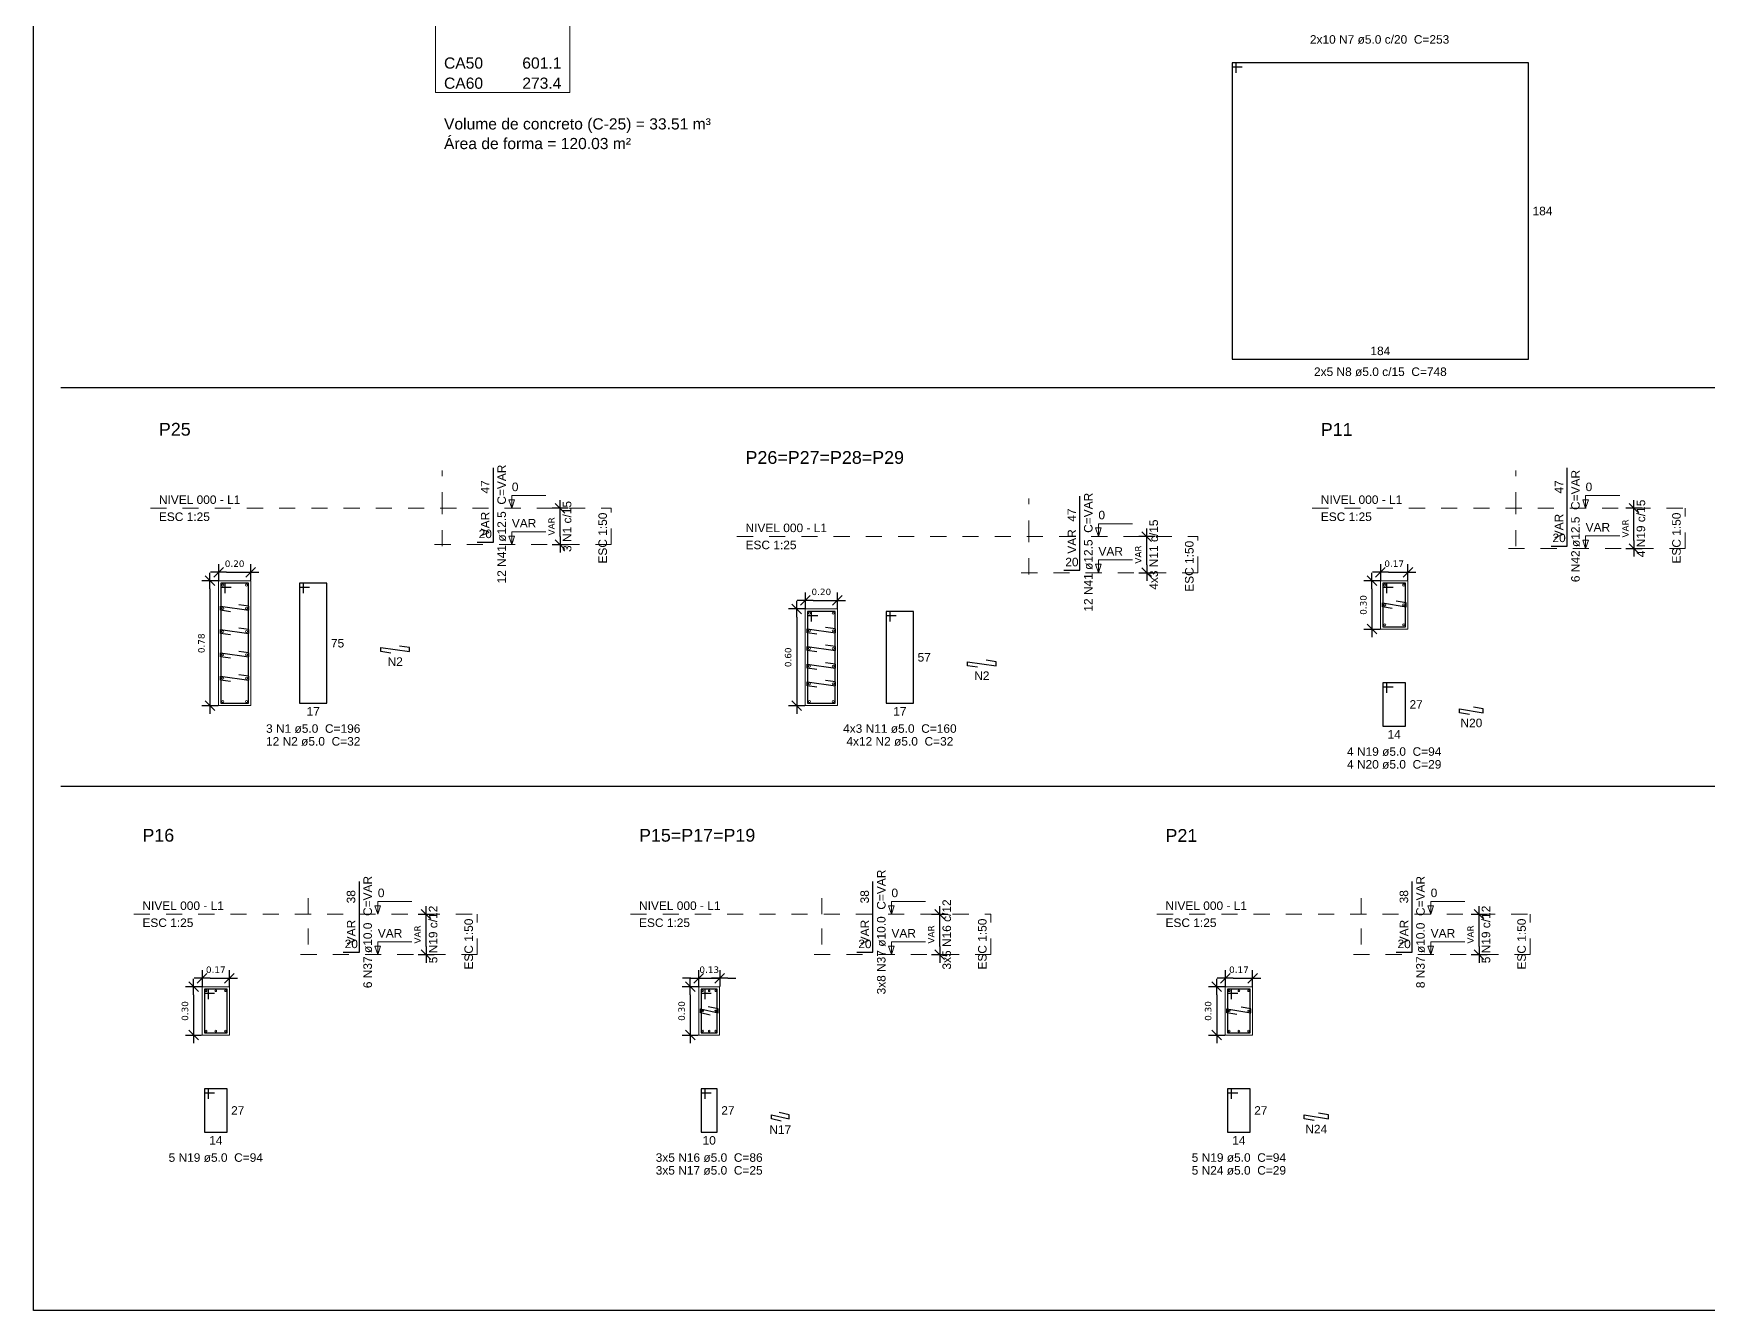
# Model space of a CAD drawing. Extents: x 25 to 1028, y -81 to 176.
# Drawn here: x 859.54 to 869.93, y -15.69 to -7.76 of the extents above; entities that cross this region are included whole.
import ezdxf

# ---------------------------------------------------------------- set-up
doc = ezdxf.new("R2010")
doc.units = 0
doc.header["$LTSCALE"] = 0.3
doc.header["$PDSIZE"] = 0.1
doc.linetypes.add('DOT2', pattern=[3.175, 0, -3.175])
doc.layers.get('0').update_dxf_attribs({"linetype": 'CONTINUOUS'})
doc.layers.get('Defpoints').update_dxf_attribs({"linetype": 'CONTINUOUS'})
doc.layers.add('ARQ-CTA-1_025', color=1, linetype='CONTINUOUS')
for name, color, linetype, lineweight in [('DT-Barras na forma', 2, 'CONTINUOUS', 30), ('DT-Barras no corte', 5, 'CONTINUOUS', 5), ('DT-Barras rebatidas', 2, 'CONTINUOUS', 30), ('DT-Forma', 5, 'CONTINUOUS', 5), ('DT-Pontilhado', 9, 'DOT2', 5), ('DT-Relação do aço', 9, 'CONTINUOUS', 5), ('DT-Textos', 7, 'CONTINUOUS', 5), ('DT-Título', 3, 'CONTINUOUS', 20)]:
    doc.layers.add(name, color=color, linetype=linetype, lineweight=lineweight)
doc.layers.add('VPort', color=45, linetype='CONTINUOUS', plot=False)
doc.styles.add('Arial', font='arial.ttf')
doc.styles.add('FNDE Texto Cota 0025', font='verdana.ttf', dxfattribs={"height": 0.04})
doc.dimstyles.new('FNDE 1-0025', dxfattribs={"dimscale": 5, "dimtxt": 0.04, "dimasz": 0.01, "dimexe": 0.15, "dimexo": 0.15, "dimgap": 0.005, "dimtad": 1, "dimzin": 1, "dimdsep": 46, "dimtxsty": 'FNDE Texto Cota 0025', "dimblk": 'tic', "dimcen": 0.015, "dimdle": 0.15, "dimse1": 1, "dimse2": 1, "dimclrd": 251, "dimclre": 251, "dimclrt": 256, "dimaunit": 1, "dimadec": 3, "dimazin": 0, "dimtfac": 1, "dimtix": 1, "dimtmove": 2, "dimatfit": 3, "dimfxl": 0.15, "dimtvp": 1, "dimtolj": 1, "dimtzin": 0, "dimarcsym": 0})

# ---------------------------------------------------------------- blocks, each defined once
blk = doc.blocks.new('tic')
at = {"color": 251}
for p, q in [((-1, 0), (1, 0)), ((0, -1), (0, 1))]:
    blk.add_line(p, q, dxfattribs=at)
blk.add_line((-0.6, -0.6), (0.6, 0.6))
blk = doc.blocks.new('*D675')
at = {"layer": 'ARQ-CTA-1_025', "color": 251, "lineweight": -2}
blk.add_line((860.631, -11.208), (860.631, -11.883), dxfattribs=at)
at = {"layer": 'Defpoints', "color": 0}
for p in [(860.684, -11.158), (860.631, -11.933), (860.684, -11.933)]:
    blk.add_point(p, dxfattribs=at)
at = {"layer": 'ARQ-CTA-1_025', "color": 251, "lineweight": -2, "xscale": 0.05, "yscale": 0.05, "zscale": 0.05}
for p, rotation in [((860.631, -11.158), 90), ((860.631, -11.933), 270)]:
    blk.add_blockref('tic', p, dxfattribs=dict(at, rotation=rotation))
at = {"layer": 'ARQ-CTA-1_025', "insert": (860.578, -11.546), "char_height": 0.04, "attachment_point": 5, "rotation": 90, "style": 'FNDE Texto Cota 0025'}
blk.add_mtext('\\A1;0.78', dxfattribs=at)
blk = doc.blocks.new('*D676')
at = {"layer": 'ARQ-CTA-1_025', "color": 251, "lineweight": -2}
blk.add_line((860.734, -11.105), (860.834, -11.105), dxfattribs=at)
at = {"layer": 'Defpoints', "color": 0}
for p in [(860.884, -11.105), (860.684, -11.158), (860.884, -11.158)]:
    blk.add_point(p, dxfattribs=at)
at = {"layer": 'ARQ-CTA-1_025', "color": 251, "lineweight": -2, "xscale": 0.05, "yscale": 0.05, "zscale": 0.05, "rotation": 180}
blk.add_blockref('tic', (860.684, -11.105), dxfattribs=at)
at = {"layer": 'ARQ-CTA-1_025', "color": 251, "lineweight": -2, "xscale": 0.05, "yscale": 0.05, "zscale": 0.05}
blk.add_blockref('tic', (860.884, -11.105), dxfattribs=at)
at = {"layer": 'ARQ-CTA-1_025', "insert": (860.784, -11.052), "char_height": 0.04, "attachment_point": 5, "style": 'FNDE Texto Cota 0025'}
blk.add_mtext('\\A1;0.20', dxfattribs=at)
blk = doc.blocks.new('*D677')
at = {"layer": 'ARQ-CTA-1_025', "color": 251, "lineweight": -2}
blk.add_line((862.805, -10.883), (862.805, -10.758), dxfattribs=at)
at = {"layer": 'Defpoints', "color": 0}
for p in [(862.805, -10.708), (862.858, -10.708), (862.858, -10.933)]:
    blk.add_point(p, dxfattribs=at)
at = {"layer": 'ARQ-CTA-1_025', "color": 251, "lineweight": -2, "xscale": 0.05, "yscale": 0.05, "zscale": 0.05}
for p, rotation in [((862.805, -10.708), 90), ((862.805, -10.933), 270)]:
    blk.add_blockref('tic', p, dxfattribs=dict(at, rotation=rotation))
at = {"layer": 'ARQ-CTA-1_025', "insert": (862.752, -10.82), "char_height": 0.04, "attachment_point": 5, "rotation": 90, "style": 'FNDE Texto Cota 0025'}
blk.add_mtext('\\A1;VAR', dxfattribs=at)
blk = doc.blocks.new('*D678')
at = {"layer": 'ARQ-CTA-1_025', "color": 251, "lineweight": -2}
blk.add_line((864.274, -11.383), (864.274, -11.883), dxfattribs=at)
at = {"layer": 'Defpoints', "color": 0}
for p in [(864.327, -11.333), (864.274, -11.933), (864.327, -11.933)]:
    blk.add_point(p, dxfattribs=at)
at = {"layer": 'ARQ-CTA-1_025', "color": 251, "lineweight": -2, "xscale": 0.05, "yscale": 0.05, "zscale": 0.05}
for p, rotation in [((864.274, -11.333), 90), ((864.274, -11.933), 270)]:
    blk.add_blockref('tic', p, dxfattribs=dict(at, rotation=rotation))
at = {"layer": 'ARQ-CTA-1_025', "insert": (864.221, -11.633), "char_height": 0.04, "attachment_point": 5, "rotation": 90, "style": 'FNDE Texto Cota 0025'}
blk.add_mtext('\\A1;0.60', dxfattribs=at)
blk = doc.blocks.new('*D679')
at = {"layer": 'ARQ-CTA-1_025', "color": 251, "lineweight": -2}
blk.add_line((864.377, -11.28), (864.477, -11.28), dxfattribs=at)
at = {"layer": 'Defpoints', "color": 0}
for p in [(864.527, -11.28), (864.327, -11.333), (864.527, -11.333)]:
    blk.add_point(p, dxfattribs=at)
at = {"layer": 'ARQ-CTA-1_025', "color": 251, "lineweight": -2, "xscale": 0.05, "yscale": 0.05, "zscale": 0.05, "rotation": 180}
blk.add_blockref('tic', (864.327, -11.28), dxfattribs=at)
at = {"layer": 'ARQ-CTA-1_025', "color": 251, "lineweight": -2, "xscale": 0.05, "yscale": 0.05, "zscale": 0.05}
blk.add_blockref('tic', (864.527, -11.28), dxfattribs=at)
at = {"layer": 'ARQ-CTA-1_025', "insert": (864.427, -11.227), "char_height": 0.04, "attachment_point": 5, "style": 'FNDE Texto Cota 0025'}
blk.add_mtext('\\A1;0.20', dxfattribs=at)
blk = doc.blocks.new('*D680')
at = {"layer": 'ARQ-CTA-1_025', "color": 251, "lineweight": -2}
blk.add_line((866.448, -11.058), (866.448, -10.933), dxfattribs=at)
at = {"layer": 'Defpoints', "color": 0}
for p in [(866.448, -10.883), (866.501, -10.883), (866.501, -11.108)]:
    blk.add_point(p, dxfattribs=at)
at = {"layer": 'ARQ-CTA-1_025', "color": 251, "lineweight": -2, "xscale": 0.05, "yscale": 0.05, "zscale": 0.05}
for p, rotation in [((866.448, -10.883), 90), ((866.448, -11.108), 270)]:
    blk.add_blockref('tic', p, dxfattribs=dict(at, rotation=rotation))
at = {"layer": 'ARQ-CTA-1_025', "insert": (866.395, -10.995), "char_height": 0.04, "attachment_point": 5, "rotation": 90, "style": 'FNDE Texto Cota 0025'}
blk.add_mtext('\\A1;VAR', dxfattribs=at)
blk = doc.blocks.new('*D697')
at = {"layer": 'ARQ-CTA-1_025', "color": 251, "lineweight": -2}
blk.add_line((867.846, -11.208), (867.846, -11.408), dxfattribs=at)
at = {"layer": 'Defpoints', "color": 0}
for p in [(867.899, -11.158), (867.846, -11.458), (867.899, -11.458)]:
    blk.add_point(p, dxfattribs=at)
at = {"layer": 'ARQ-CTA-1_025', "color": 251, "lineweight": -2, "xscale": 0.05, "yscale": 0.05, "zscale": 0.05}
for p, rotation in [((867.846, -11.158), 90), ((867.846, -11.458), 270)]:
    blk.add_blockref('tic', p, dxfattribs=dict(at, rotation=rotation))
at = {"layer": 'ARQ-CTA-1_025', "insert": (867.793, -11.308), "char_height": 0.04, "attachment_point": 5, "rotation": 90, "style": 'FNDE Texto Cota 0025'}
blk.add_mtext('\\A1;0.30', dxfattribs=at)
blk = doc.blocks.new('*D698')
at = {"layer": 'ARQ-CTA-1_025', "color": 251, "lineweight": -2}
blk.add_line((867.949, -11.105), (868.019, -11.105), dxfattribs=at)
at = {"layer": 'Defpoints', "color": 0}
for p in [(868.069, -11.105), (867.899, -11.158), (868.069, -11.158)]:
    blk.add_point(p, dxfattribs=at)
at = {"layer": 'ARQ-CTA-1_025', "color": 251, "lineweight": -2, "xscale": 0.05, "yscale": 0.05, "zscale": 0.05, "rotation": 180}
blk.add_blockref('tic', (867.899, -11.105), dxfattribs=at)
at = {"layer": 'ARQ-CTA-1_025', "color": 251, "lineweight": -2, "xscale": 0.05, "yscale": 0.05, "zscale": 0.05}
blk.add_blockref('tic', (868.069, -11.105), dxfattribs=at)
at = {"layer": 'ARQ-CTA-1_025', "insert": (867.984, -11.052), "char_height": 0.04, "attachment_point": 5, "style": 'FNDE Texto Cota 0025'}
blk.add_mtext('\\A1;0.17', dxfattribs=at)
blk = doc.blocks.new('*D699')
at = {"layer": 'ARQ-CTA-1_025', "color": 251, "lineweight": -2}
blk.add_line((869.473, -10.908), (869.473, -10.758), dxfattribs=at)
at = {"layer": 'Defpoints', "color": 0}
for p in [(869.473, -10.708), (869.526, -10.708), (869.526, -10.958)]:
    blk.add_point(p, dxfattribs=at)
at = {"layer": 'ARQ-CTA-1_025', "color": 251, "lineweight": -2, "xscale": 0.05, "yscale": 0.05, "zscale": 0.05}
for p, rotation in [((869.473, -10.708), 90), ((869.473, -10.958), 270)]:
    blk.add_blockref('tic', p, dxfattribs=dict(at, rotation=rotation))
at = {"layer": 'ARQ-CTA-1_025', "insert": (869.42, -10.833), "char_height": 0.04, "attachment_point": 5, "rotation": 90, "style": 'FNDE Texto Cota 0025'}
blk.add_mtext('\\A1;VAR', dxfattribs=at)
blk = doc.blocks.new('*D700')
at = {"layer": 'ARQ-CTA-1_025', "color": 251, "lineweight": -2}
blk.add_line((860.529, -13.729), (860.529, -13.929), dxfattribs=at)
at = {"layer": 'Defpoints', "color": 0}
for p in [(860.582, -13.679), (860.529, -13.979), (860.582, -13.979)]:
    blk.add_point(p, dxfattribs=at)
at = {"layer": 'ARQ-CTA-1_025', "color": 251, "lineweight": -2, "xscale": 0.05, "yscale": 0.05, "zscale": 0.05}
for p, rotation in [((860.529, -13.679), 90), ((860.529, -13.979), 270)]:
    blk.add_blockref('tic', p, dxfattribs=dict(at, rotation=rotation))
at = {"layer": 'ARQ-CTA-1_025', "insert": (860.476, -13.829), "char_height": 0.04, "attachment_point": 5, "rotation": 90, "style": 'FNDE Texto Cota 0025'}
blk.add_mtext('\\A1;0.30', dxfattribs=at)
blk = doc.blocks.new('*D701')
at = {"layer": 'ARQ-CTA-1_025', "color": 251, "lineweight": -2}
blk.add_line((860.632, -13.626), (860.702, -13.626), dxfattribs=at)
at = {"layer": 'Defpoints', "color": 0}
for p in [(860.582, -13.679), (860.752, -13.626), (860.752, -13.679)]:
    blk.add_point(p, dxfattribs=at)
at = {"layer": 'ARQ-CTA-1_025', "color": 251, "lineweight": -2, "xscale": 0.05, "yscale": 0.05, "zscale": 0.05, "rotation": 180}
blk.add_blockref('tic', (860.582, -13.626), dxfattribs=at)
at = {"layer": 'ARQ-CTA-1_025', "color": 251, "lineweight": -2, "xscale": 0.05, "yscale": 0.05, "zscale": 0.05}
blk.add_blockref('tic', (860.752, -13.626), dxfattribs=at)
at = {"layer": 'ARQ-CTA-1_025', "insert": (860.667, -13.573), "char_height": 0.04, "attachment_point": 5, "style": 'FNDE Texto Cota 0025'}
blk.add_mtext('\\A1;0.17', dxfattribs=at)
blk = doc.blocks.new('*D702')
at = {"layer": 'ARQ-CTA-1_025', "color": 251, "lineweight": -2}
blk.add_line((861.973, -13.429), (861.973, -13.279), dxfattribs=at)
at = {"layer": 'Defpoints', "color": 0}
for p in [(861.973, -13.229), (862.026, -13.229), (862.026, -13.479)]:
    blk.add_point(p, dxfattribs=at)
at = {"layer": 'ARQ-CTA-1_025', "color": 251, "lineweight": -2, "xscale": 0.05, "yscale": 0.05, "zscale": 0.05}
for p, rotation in [((861.973, -13.229), 90), ((861.973, -13.479), 270)]:
    blk.add_blockref('tic', p, dxfattribs=dict(at, rotation=rotation))
at = {"layer": 'ARQ-CTA-1_025', "insert": (861.92, -13.354), "char_height": 0.04, "attachment_point": 5, "rotation": 90, "style": 'FNDE Texto Cota 0025'}
blk.add_mtext('\\A1;VAR', dxfattribs=at)
blk = doc.blocks.new('*D703')
at = {"layer": 'ARQ-CTA-1_025', "color": 251, "lineweight": -2}
blk.add_line((863.613, -13.729), (863.613, -13.929), dxfattribs=at)
at = {"layer": 'Defpoints', "color": 0}
for p in [(863.666, -13.679), (863.613, -13.979), (863.666, -13.979)]:
    blk.add_point(p, dxfattribs=at)
at = {"layer": 'ARQ-CTA-1_025', "color": 251, "lineweight": -2, "xscale": 0.05, "yscale": 0.05, "zscale": 0.05}
for p, rotation in [((863.613, -13.679), 90), ((863.613, -13.979), 270)]:
    blk.add_blockref('tic', p, dxfattribs=dict(at, rotation=rotation))
at = {"layer": 'ARQ-CTA-1_025', "insert": (863.56, -13.829), "char_height": 0.04, "attachment_point": 5, "rotation": 90, "style": 'FNDE Texto Cota 0025'}
blk.add_mtext('\\A1;0.30', dxfattribs=at)
blk = doc.blocks.new('*D704')
at = {"layer": 'ARQ-CTA-1_025', "color": 251, "lineweight": -2}
for p, q in [((863.616, -13.626), (863.566, -13.626)), ((863.666, -13.626), (863.796, -13.626)), ((863.846, -13.626), (863.896, -13.626))]:
    blk.add_line(p, q, dxfattribs=at)
at = {"layer": 'Defpoints', "color": 0}
for p in [(863.666, -13.679), (863.796, -13.626), (863.796, -13.679)]:
    blk.add_point(p, dxfattribs=at)
at = {"layer": 'ARQ-CTA-1_025', "color": 251, "lineweight": -2, "xscale": 0.05, "yscale": 0.05, "zscale": 0.05}
blk.add_blockref('tic', (863.666, -13.626), dxfattribs=at)
at = {"layer": 'ARQ-CTA-1_025', "color": 251, "lineweight": -2, "xscale": 0.05, "yscale": 0.05, "zscale": 0.05, "rotation": 180}
blk.add_blockref('tic', (863.796, -13.626), dxfattribs=at)
at = {"layer": 'ARQ-CTA-1_025', "insert": (863.731, -13.573), "char_height": 0.04, "attachment_point": 5, "style": 'FNDE Texto Cota 0025'}
blk.add_mtext('\\A1;0.13', dxfattribs=at)
blk = doc.blocks.new('*D705')
at = {"layer": 'ARQ-CTA-1_025', "color": 251, "lineweight": -2}
blk.add_line((865.162, -13.429), (865.162, -13.279), dxfattribs=at)
at = {"layer": 'Defpoints', "color": 0}
for p in [(865.162, -13.229), (865.215, -13.229), (865.215, -13.479)]:
    blk.add_point(p, dxfattribs=at)
at = {"layer": 'ARQ-CTA-1_025', "color": 251, "lineweight": -2, "xscale": 0.05, "yscale": 0.05, "zscale": 0.05}
for p, rotation in [((865.162, -13.229), 90), ((865.162, -13.479), 270)]:
    blk.add_blockref('tic', p, dxfattribs=dict(at, rotation=rotation))
at = {"layer": 'ARQ-CTA-1_025', "insert": (865.109, -13.354), "char_height": 0.04, "attachment_point": 5, "rotation": 90, "style": 'FNDE Texto Cota 0025'}
blk.add_mtext('\\A1;VAR', dxfattribs=at)
blk = doc.blocks.new('*D706')
at = {"layer": 'ARQ-CTA-1_025', "color": 251, "lineweight": -2}
blk.add_line((866.882, -13.729), (866.882, -13.929), dxfattribs=at)
at = {"layer": 'Defpoints', "color": 0}
for p in [(866.935, -13.679), (866.882, -13.979), (866.935, -13.979)]:
    blk.add_point(p, dxfattribs=at)
at = {"layer": 'ARQ-CTA-1_025', "color": 251, "lineweight": -2, "xscale": 0.05, "yscale": 0.05, "zscale": 0.05}
for p, rotation in [((866.882, -13.679), 90), ((866.882, -13.979), 270)]:
    blk.add_blockref('tic', p, dxfattribs=dict(at, rotation=rotation))
at = {"layer": 'ARQ-CTA-1_025', "insert": (866.829, -13.829), "char_height": 0.04, "attachment_point": 5, "rotation": 90, "style": 'FNDE Texto Cota 0025'}
blk.add_mtext('\\A1;0.30', dxfattribs=at)
blk = doc.blocks.new('*D707')
at = {"layer": 'ARQ-CTA-1_025', "color": 251, "lineweight": -2}
blk.add_line((866.985, -13.626), (867.055, -13.626), dxfattribs=at)
at = {"layer": 'Defpoints', "color": 0}
for p in [(866.935, -13.679), (867.105, -13.626), (867.105, -13.679)]:
    blk.add_point(p, dxfattribs=at)
at = {"layer": 'ARQ-CTA-1_025', "color": 251, "lineweight": -2, "xscale": 0.05, "yscale": 0.05, "zscale": 0.05, "rotation": 180}
blk.add_blockref('tic', (866.935, -13.626), dxfattribs=at)
at = {"layer": 'ARQ-CTA-1_025', "color": 251, "lineweight": -2, "xscale": 0.05, "yscale": 0.05, "zscale": 0.05}
blk.add_blockref('tic', (867.105, -13.626), dxfattribs=at)
at = {"layer": 'ARQ-CTA-1_025', "insert": (867.02, -13.573), "char_height": 0.04, "attachment_point": 5, "style": 'FNDE Texto Cota 0025'}
blk.add_mtext('\\A1;0.17', dxfattribs=at)
blk = doc.blocks.new('*D708')
at = {"layer": 'ARQ-CTA-1_025', "color": 251, "lineweight": -2}
blk.add_line((868.511, -13.429), (868.511, -13.279), dxfattribs=at)
at = {"layer": 'Defpoints', "color": 0}
for p in [(868.511, -13.229), (868.564, -13.229), (868.564, -13.479)]:
    blk.add_point(p, dxfattribs=at)
at = {"layer": 'ARQ-CTA-1_025', "color": 251, "lineweight": -2, "xscale": 0.05, "yscale": 0.05, "zscale": 0.05}
for p, rotation in [((868.511, -13.229), 90), ((868.511, -13.479), 270)]:
    blk.add_blockref('tic', p, dxfattribs=dict(at, rotation=rotation))
at = {"layer": 'ARQ-CTA-1_025', "insert": (868.458, -13.354), "char_height": 0.04, "attachment_point": 5, "rotation": 90, "style": 'FNDE Texto Cota 0025'}
blk.add_mtext('\\A1;VAR', dxfattribs=at)

msp = doc.modelspace()

# ---------------------------------------------------------------- linework, layer by layer
at = {"layer": 'DT-Barras na forma'}
for p, q in [((860.72434419, -11.17302211), (860.69934419, -11.17302212)), ((860.69934419, -11.17302212), (860.6993442, -11.91802212)), ((860.86934445, -11.17302212), (860.69934445, -11.17302218)), ((860.69934445, -11.17302218), (860.69934445, -11.19802218)), ((860.69934445, -11.19802218), (860.76184445, -11.19802218)), ((860.72434417, -11.23552211), (860.72434419, -11.17302211)), ((860.8693442, -11.91802212), (860.86934445, -11.17302212)), ((867.93916973, -11.17302211), (867.91416973, -11.17302212)), ((867.91416973, -11.17302212), (867.91416973, -11.44302212)), ((868.05416982, -11.17302212), (867.91416982, -11.17302217)), ((867.91416982, -11.17302217), (867.91416982, -11.19802217)), ((867.91416982, -11.19802217), (867.97666982, -11.19802217)), ((867.93916971, -11.23552211), (867.93916973, -11.17302211)), ((868.05416973, -11.44302212), (868.05416982, -11.17302212)), ((860.69559426, -11.34127208), (860.69559427, -11.31627208)), ((860.69559427, -11.31627208), (860.87309428, -11.34127202)), ((860.87309429, -11.31627202), (860.81120513, -11.30755524)), ((860.87309428, -11.34127202), (860.87309429, -11.31627202)), ((867.9104198, -11.32052212), (867.9104198, -11.29552212)), ((867.9104198, -11.29552212), (868.05791979, -11.32052217)), ((867.97204096, -11.33096636), (867.9104198, -11.32052212)), ((868.0579198, -11.29552217), (867.99629864, -11.28507792)), ((868.05791979, -11.32052217), (868.0579198, -11.29552217)), ((860.75748342, -11.34998886), (860.69559426, -11.34127208)), ((864.36693743, -11.34802211), (864.34193743, -11.34802212)), ((864.34193743, -11.34802212), (864.34193744, -11.91802212)), ((864.51193763, -11.34802212), (864.34193763, -11.34802218)), ((864.34193763, -11.34802218), (864.34193763, -11.37302218)), ((864.34193763, -11.37302218), (864.40443763, -11.37302218)), ((864.36693741, -11.41052211), (864.36693743, -11.34802211)), ((864.51193744, -11.91802212), (864.51193763, -11.34802212)), ((860.69559426, -11.48577208), (860.69559427, -11.46077208)), ((860.75748342, -11.49448886), (860.69559426, -11.48577208)), ((860.69559427, -11.46077208), (860.87309428, -11.48577202)), ((860.87309429, -11.46077202), (860.81120513, -11.45205524)), ((860.87309428, -11.48577202), (860.87309429, -11.46077202)), ((864.3381875, -11.48127208), (864.33818751, -11.45627208)), ((864.40007666, -11.48998886), (864.3381875, -11.48127208)), ((864.33818751, -11.45627208), (864.51568752, -11.48127202)), ((864.51568753, -11.45627202), (864.45379837, -11.44755524)), ((864.51568752, -11.48127202), (864.51568753, -11.45627202)), ((867.91416973, -11.44302212), (868.05416973, -11.44302212)), ((860.69559426, -11.63027208), (860.69559427, -11.60527208)), ((860.75748342, -11.63898886), (860.69559426, -11.63027208)), ((860.69559427, -11.60527208), (860.87309428, -11.63027202)), ((860.87309429, -11.60527202), (860.81120513, -11.59655524)), ((860.87309428, -11.63027202), (860.87309429, -11.60527202)), ((864.3381875, -11.59077208), (864.33818751, -11.56577208)), ((864.40007666, -11.59948886), (864.3381875, -11.59077208)), ((864.33818751, -11.56577208), (864.51568752, -11.59077202)), ((864.51568753, -11.56577202), (864.45379837, -11.55705524)), ((864.51568752, -11.59077202), (864.51568753, -11.56577202)), ((860.87309429, -11.74977202), (860.81120513, -11.74105524)), ((864.3381875, -11.70027208), (864.33818751, -11.67527208)), ((864.40007666, -11.70898886), (864.3381875, -11.70027208)), ((864.33818751, -11.67527208), (864.51568752, -11.70027202)), ((864.51568753, -11.67527202), (864.45379837, -11.66655524)), ((864.51568752, -11.70027202), (864.51568753, -11.67527202)), ((860.69559426, -11.77477208), (860.69559427, -11.74977208)), ((860.75748342, -11.78348886), (860.69559426, -11.77477208)), ((860.69559427, -11.74977208), (860.87309428, -11.77477202)), ((860.87309428, -11.77477202), (860.87309429, -11.74977202)), ((864.3381875, -11.80977208), (864.33818751, -11.78477208)), ((864.40007666, -11.81848886), (864.3381875, -11.80977208)), ((864.33818751, -11.78477208), (864.51568752, -11.80977202)), ((864.51568753, -11.78477202), (864.45379837, -11.77605524)), ((864.51568752, -11.80977202), (864.51568753, -11.78477202)), ((860.6993442, -11.91802212), (860.8693442, -11.91802212)), ((864.34193744, -11.91802212), (864.51193744, -11.91802212)), ((860.62215516, -13.69394212), (860.59715516, -13.69394213)), ((860.59715516, -13.69394213), (860.59715516, -13.96394213)), ((860.73715525, -13.69394213), (860.59715525, -13.69394218)), ((860.59715525, -13.69394218), (860.59715525, -13.71894218)), ((860.59715525, -13.71894218), (860.65965525, -13.71894218)), ((860.62215514, -13.75644212), (860.62215516, -13.69394212)), ((860.73715516, -13.96394213), (860.73715525, -13.69394213)), ((863.70574394, -13.69394212), (863.68074394, -13.69394213)), ((863.68074394, -13.69394213), (863.68074395, -13.96394213)), ((863.78074404, -13.69394213), (863.68074404, -13.69394217)), ((863.68074404, -13.69394217), (863.68074404, -13.71894217)), ((863.68074404, -13.71894217), (863.74324404, -13.71894217)), ((863.70574392, -13.75644212), (863.70574394, -13.69394212)), ((863.78074395, -13.96394213), (863.78074404, -13.69394213)), ((866.97467814, -13.69394212), (866.94967814, -13.69394213)), ((866.94967814, -13.69394213), (866.94967815, -13.96394213)), ((867.08967824, -13.69394213), (866.94967824, -13.69394218)), ((866.94967824, -13.69394218), (866.94967824, -13.71894218)), ((866.94967824, -13.71894218), (867.01217824, -13.71894218)), ((866.97467812, -13.75644212), (866.97467814, -13.69394212)), ((867.08967815, -13.96394213), (867.08967824, -13.69394213)), ((863.67574412, -13.84144205), (863.67574413, -13.81644205)), ((863.67574413, -13.81644205), (863.78574413, -13.84144202)), ((863.78574414, -13.81644202), (863.72479834, -13.8025907)), ((863.78574413, -13.84144202), (863.78574414, -13.81644202)), ((866.94467825, -13.84144219), (866.94467826, -13.81644219)), ((866.94467826, -13.81644219), (867.09467827, -13.84144213)), ((867.09467827, -13.81644213), (867.03302865, -13.8061672)), ((867.09467827, -13.84144213), (867.09467827, -13.81644213)), ((863.73668992, -13.85529337), (863.67574412, -13.84144205)), ((867.00632787, -13.85171712), (866.94467825, -13.84144219)), ((860.59715516, -13.96394213), (860.73715516, -13.96394213)), ((863.68074395, -13.96394213), (863.78074395, -13.96394213)), ((866.94967815, -13.96394213), (867.08967815, -13.96394213))]:
    msp.add_line(p, q, dxfattribs=at)
at = {"layer": 'DT-Barras no corte'}
for centre, radius in [((860.71059417, -11.18427211), 0.00625), ((860.85809417, -11.18427211), 0.00625), ((867.92541971, -11.18427211), 0.00625), ((868.04291971, -11.18427211), 0.00625), ((860.71059417, -11.32877211), 0.00625), ((860.85809417, -11.32877211), 0.00625), ((867.92541971, -11.30802211), 0.00625), ((868.04291971, -11.30802211), 0.00625), ((864.35318741, -11.35927211), 0.00625), ((864.50068741, -11.35927211), 0.00625), ((867.92541971, -11.43177211), 0.00625), ((868.04291971, -11.43177211), 0.00625), ((860.71059417, -11.47327211), 0.00625), ((860.85809417, -11.47327211), 0.00625), ((864.35318741, -11.46877211), 0.00625), ((864.50068741, -11.46877211), 0.00625), ((860.71059417, -11.61777211), 0.00625), ((860.85809417, -11.61777211), 0.00625), ((864.35318741, -11.57827211), 0.00625), ((864.50068741, -11.57827211), 0.00625), ((864.35318741, -11.68777211), 0.00625), ((864.50068741, -11.68777211), 0.00625), ((860.71059417, -11.76227211), 0.00625), ((860.85809417, -11.76227211), 0.00625), ((864.35318741, -11.79727211), 0.00625), ((864.50068741, -11.79727211), 0.00625), ((860.71059417, -11.90677211), 0.00625), ((860.85809417, -11.90677211), 0.00625), ((864.35318741, -11.90677211), 0.00625), ((864.50068741, -11.90677211), 0.00625), ((860.60715514, -13.70394212), 0.005), ((860.66715514, -13.70394212), 0.005), ((860.72715514, -13.70394212), 0.005), ((863.69074392, -13.70394212), 0.005), ((863.73074392, -13.70394212), 0.005), ((863.77074392, -13.70394212), 0.005), ((866.95967812, -13.70394212), 0.005), ((867.01967812, -13.70394212), 0.005), ((867.07967812, -13.70394212), 0.005), ((863.69074392, -13.82894212), 0.005), ((863.77074392, -13.82894212), 0.005), ((866.95967812, -13.82894212), 0.005), ((867.07967812, -13.82894212), 0.005), ((860.60715514, -13.95394212), 0.005), ((860.66715514, -13.95394212), 0.005), ((860.72715514, -13.95394212), 0.005), ((863.69074392, -13.95394212), 0.005), ((863.73074392, -13.95394212), 0.005), ((863.77074392, -13.95394212), 0.005), ((866.95967812, -13.95394212), 0.005), ((867.01967812, -13.95394212), 0.005), ((867.07967812, -13.95394212), 0.005)]:
    msp.add_circle(centre, radius, dxfattribs=at)
at = {"layer": 'DT-Barras rebatidas'}
for p, q in [((867.00326825, -7.94192997), (866.97826825, -7.94192998)), ((866.97826825, -7.94192998), (866.97826829, -9.78192998)), ((868.81826889, -7.94192998), (866.97826889, -7.94193061)), ((866.97826889, -7.94193061), (866.97826889, -7.96693061)), ((866.97826889, -7.96693061), (867.04076889, -7.96693061)), ((867.00326823, -8.00442997), (867.00326825, -7.94192997)), ((868.81826829, -9.78192998), (868.81826889, -7.94192998)), ((866.97826829, -9.78192998), (868.81826829, -9.78192998)), ((862.39045499, -10.69294711), (862.39045507, -10.45751895)), ((869.05784854, -10.69294711), (869.05784862, -10.45751895)), ((862.39045492, -10.91794711), (862.39045499, -10.69294711)), ((866.03304848, -10.86794711), (866.03304856, -10.63251895)), ((869.05784846, -10.94294711), (869.05784854, -10.69294711)), ((866.03304841, -11.09294711), (866.03304848, -10.86794711)), ((862.29045492, -10.91794711), (862.39045492, -10.91794711)), ((868.95784846, -10.94294711), (869.05784846, -10.94294711)), ((865.93304841, -11.09294711), (866.03304841, -11.09294711)), ((861.21204419, -11.17302211), (861.18704419, -11.17302212)), ((861.18704419, -11.17302212), (861.1870442, -11.91802212)), ((861.35704445, -11.17302212), (861.18704445, -11.17302218)), ((861.18704445, -11.17302218), (861.18704445, -11.19802218)), ((861.18704445, -11.19802218), (861.24954445, -11.19802218)), ((861.21204417, -11.23552211), (861.21204419, -11.17302211)), ((861.3570442, -11.91802212), (861.35704445, -11.17302212)), ((864.85463743, -11.34802211), (864.82963743, -11.34802212)), ((864.82963743, -11.34802212), (864.82963744, -11.91802212)), ((864.99963763, -11.34802212), (864.82963763, -11.34802218)), ((864.82963763, -11.34802218), (864.82963763, -11.37302218)), ((864.82963763, -11.37302218), (864.89213763, -11.37302218)), ((864.85463741, -11.41052211), (864.85463743, -11.34802211)), ((864.99963744, -11.91802212), (864.99963763, -11.34802212)), ((861.69228001, -11.59773458), (861.69228002, -11.57273458)), ((861.75416917, -11.60645136), (861.69228001, -11.59773458)), ((861.69228002, -11.57273458), (861.86978003, -11.59773452)), ((861.86978004, -11.57273452), (861.80789088, -11.56401774)), ((861.86978003, -11.59773452), (861.86978004, -11.57273452)), ((865.33487325, -11.68523458), (865.33487326, -11.66023458)), ((865.39676241, -11.69395136), (865.33487325, -11.68523458)), ((865.33487326, -11.66023458), (865.51237327, -11.68523452)), ((865.51237328, -11.66023452), (865.45048412, -11.65151774)), ((865.51237327, -11.68523452), (865.51237328, -11.66023452)), ((867.93916973, -11.79072211), (867.91416973, -11.79072212)), ((867.91416973, -11.79072212), (867.91416973, -12.06072212)), ((868.05416982, -11.79072212), (867.91416982, -11.79072217)), ((867.91416982, -11.79072217), (867.91416982, -11.81572217)), ((867.91416982, -11.81572217), (867.97666982, -11.81572217)), ((867.93916971, -11.85322211), (867.93916973, -11.79072211)), ((868.05416973, -12.06072212), (868.05416982, -11.79072212)), ((861.1870442, -11.91802212), (861.3570442, -11.91802212)), ((864.82963744, -11.91802212), (864.99963744, -11.91802212)), ((868.38967355, -11.97793462), (868.38967355, -11.95293462)), ((868.38967355, -11.95293462), (868.53717354, -11.97793467)), ((868.53717355, -11.95293467), (868.47555239, -11.94249042)), ((868.53717354, -11.97793467), (868.53717355, -11.95293467)), ((868.45129471, -11.98837886), (868.38967355, -11.97793462)), ((867.91416973, -12.06072212), (868.05416973, -12.06072212)), ((861.55848022, -13.21386712), (861.55848028, -13.0255246)), ((864.74759825, -13.21386712), (864.74759832, -13.0255246)), ((868.0958287, -13.21386712), (868.09582876, -13.0255246)), ((861.55848014, -13.46386712), (861.55848022, -13.21386712)), ((864.74759817, -13.46386712), (864.74759825, -13.21386712)), ((868.09582862, -13.46386712), (868.0958287, -13.21386712)), ((861.45848014, -13.46386712), (861.55848014, -13.46386712)), ((864.64759817, -13.46386712), (864.74759817, -13.46386712)), ((867.99582862, -13.46386712), (868.09582862, -13.46386712)), ((860.62215516, -14.31164212), (860.59715516, -14.31164213)), ((860.59715516, -14.31164213), (860.59715516, -14.58164213)), ((860.73715525, -14.31164213), (860.59715525, -14.31164218)), ((860.59715525, -14.31164218), (860.59715525, -14.33664218)), ((860.59715525, -14.33664218), (860.65965525, -14.33664218)), ((860.62215514, -14.37414212), (860.62215516, -14.31164212)), ((860.73715516, -14.58164213), (860.73715525, -14.31164213)), ((863.70574394, -14.31164212), (863.68074394, -14.31164213)), ((863.68074394, -14.31164213), (863.68074395, -14.58164213)), ((863.78074404, -14.31164213), (863.68074404, -14.31164217)), ((863.68074404, -14.31164217), (863.68074404, -14.33664217)), ((863.68074404, -14.33664217), (863.74324404, -14.33664217)), ((863.70574392, -14.37414212), (863.70574394, -14.31164212)), ((863.78074395, -14.58164213), (863.78074404, -14.31164213)), ((866.97467814, -14.31164212), (866.94967814, -14.31164213)), ((866.94967814, -14.31164213), (866.94967815, -14.58164213)), ((867.08967824, -14.31164213), (866.94967824, -14.31164218)), ((866.94967824, -14.31164218), (866.94967824, -14.33664218)), ((866.94967824, -14.33664218), (867.01217824, -14.33664218)), ((866.97467812, -14.37414212), (866.97467814, -14.31164212)), ((867.08967815, -14.58164213), (867.08967824, -14.31164213)), ((864.11692312, -14.49885455), (864.11692313, -14.47385455)), ((864.17786892, -14.51270587), (864.11692312, -14.49885455)), ((864.11692313, -14.47385455), (864.22692313, -14.49885452)), ((864.22692314, -14.47385452), (864.16597734, -14.4600032)), ((864.22692313, -14.49885452), (864.22692314, -14.47385452)), ((867.4251535, -14.49885469), (867.42515351, -14.47385469)), ((867.48680312, -14.50912962), (867.4251535, -14.49885469)), ((867.42515351, -14.47385469), (867.57515352, -14.49885463)), ((867.57515352, -14.47385463), (867.5135039, -14.4635797)), ((867.57515352, -14.49885463), (867.57515352, -14.47385463)), ((860.59715516, -14.58164213), (860.73715516, -14.58164213)), ((863.68074395, -14.58164213), (863.78074395, -14.58164213)), ((866.94967815, -14.58164213), (867.08967815, -14.58164213))]:
    msp.add_line(p, q, dxfattribs=at)
at = {"layer": 'DT-Forma'}
for points in [[(860.68434417, -11.93302211), (860.68434417, -11.15802211), (860.88434417, -11.15802211), (860.88434417, -11.93302211), (860.68434417, -11.93302211)], [(867.89916971, -11.45802211), (867.89916971, -11.15802211), (868.06916971, -11.15802211), (868.06916971, -11.45802211), (867.89916971, -11.45802211)], [(864.32693741, -11.93302211), (864.32693741, -11.33302211), (864.52693741, -11.33302211), (864.52693741, -11.93302211), (864.32693741, -11.93302211)], [(860.58215514, -13.97894212), (860.58215514, -13.67894212), (860.75215514, -13.67894212), (860.75215514, -13.97894212), (860.58215514, -13.97894212)], [(863.66574392, -13.97894212), (863.66574392, -13.67894212), (863.79574392, -13.67894212), (863.79574392, -13.97894212), (863.66574392, -13.97894212)], [(866.93467812, -13.97894212), (866.93467812, -13.67894212), (867.10467812, -13.67894212), (867.10467812, -13.97894212), (866.93467812, -13.97894212)]]:
    msp.add_lwpolyline(points, close=True, dxfattribs=at)
at = {"layer": 'DT-Pontilhado', "ltscale": 0.05}
for p, q in [((862.07275492, -10.70794711), (862.07275492, -10.47251886)), ((868.74014846, -10.70794711), (868.74014846, -10.47251886)), ((865.71534841, -10.88294711), (865.71534841, -10.64751886)), ((860.26074417, -10.70794711), (863.12292992, -10.70794711)), ((862.07275492, -10.94337536), (862.07275492, -10.70794711)), ((863.12292992, -10.93294711), (863.12292992, -10.70794711)), ((867.47556971, -10.70794711), (869.79032346, -10.70794711)), ((868.74014846, -10.94337536), (868.74014846, -10.70794711)), ((869.79032346, -10.95794711), (869.79032346, -10.70794711)), ((863.90333741, -10.88294711), (866.76552341, -10.88294711)), ((865.71534841, -11.11837536), (865.71534841, -10.88294711)), ((866.76552341, -11.10794711), (866.76552341, -10.88294711)), ((862.02570492, -10.93294711), (863.12292992, -10.93294711)), ((868.69309846, -10.95794711), (869.79032346, -10.95794711)), ((865.66829841, -11.10794711), (866.76552341, -11.10794711)), ((861.24078014, -13.22886712), (861.24078014, -13.04052462)), ((864.42989817, -13.22886712), (864.42989817, -13.04052462)), ((867.77812862, -13.22886712), (867.77812862, -13.04052462)), ((860.15855514, -13.22886712), (862.29095514, -13.22886712)), ((861.24078014, -13.41720962), (861.24078014, -13.22886712)), ((862.29095514, -13.47886712), (862.29095514, -13.22886712)), ((863.24214392, -13.22886712), (865.48007317, -13.22886712)), ((864.42989817, -13.41720962), (864.42989817, -13.22886712)), ((865.48007317, -13.47886712), (865.48007317, -13.22886712)), ((866.51107812, -13.22886712), (868.82830362, -13.22886712)), ((867.77812862, -13.41720962), (867.77812862, -13.22886712)), ((868.82830362, -13.47886712), (868.82830362, -13.22886712)), ((861.19373014, -13.47886712), (862.29095514, -13.47886712)), ((864.38284817, -13.47886712), (865.48007317, -13.47886712)), ((867.73107862, -13.47886712), (868.82830362, -13.47886712))]:
    msp.add_line(p, q, dxfattribs=at)
at = {"layer": 'DT-Relação do aço', "linetype": 'Continuous'}
for p, q in [((862.03211522, -7.50213788), (862.03211522, -7.87691205)), ((862.86494671, -7.50213788), (862.86494671, -7.87691205)), ((862.03211522, -7.87691205), (862.03211522, -8.1267615)), ((862.86494671, -7.87691205), (862.86494671, -8.1267615)), ((862.03211522, -8.1267615), (862.86494671, -8.1267615))]:
    msp.add_line(p, q, dxfattribs=at)
at = {"layer": 'DT-Textos'}
for points in [[(862.52282992, -10.65499711), (862.50517992, -10.70794711), (862.48752992, -10.65499711), (862.52282992, -10.65499711)], [(869.19022346, -10.65499711), (869.17257346, -10.70794711), (869.15492346, -10.65499711), (869.19022346, -10.65499711)], [(862.52282992, -10.87999711), (862.50517992, -10.93294711), (862.48752992, -10.87999711), (862.52282992, -10.87999711)], [(866.16542341, -10.82999711), (866.14777341, -10.88294711), (866.13012341, -10.82999711), (866.16542341, -10.82999711)], [(869.19022346, -10.90499711), (869.17257346, -10.95794711), (869.15492346, -10.90499711), (869.19022346, -10.90499711)], [(866.16542341, -11.05499711), (866.14777341, -11.10794711), (866.13012341, -11.05499711), (866.16542341, -11.05499711)], [(861.69085514, -13.17591712), (861.67320514, -13.22886712), (861.65555514, -13.17591712), (861.69085514, -13.17591712)], [(864.87997317, -13.17591712), (864.86232317, -13.22886712), (864.84467317, -13.17591712), (864.87997317, -13.17591712)], [(868.22820362, -13.17591712), (868.21055362, -13.22886712), (868.19290362, -13.17591712), (868.22820362, -13.17591712)], [(861.69085514, -13.42591712), (861.67320514, -13.47886712), (861.65555514, -13.42591712), (861.69085514, -13.42591712)], [(864.87997317, -13.42591712), (864.86232317, -13.47886712), (864.84467317, -13.42591712), (864.87997317, -13.42591712)], [(868.22820362, -13.42591712), (868.21055362, -13.47886712), (868.19290362, -13.42591712), (868.22820362, -13.42591712)]]:
    msp.add_lwpolyline(points, close=True, dxfattribs=at)
for points in [[(862.50517992, -10.70794711), (862.50517992, -10.62852211), (862.71697992, -10.62852211)], [(869.17257346, -10.70794711), (869.17257346, -10.62852211), (869.38437346, -10.62852211)], [(866.14777341, -10.88294711), (866.14777341, -10.80352211), (866.35957341, -10.80352211)], [(862.50517992, -10.93294711), (862.50517992, -10.85352211), (862.71697992, -10.85352211)], [(869.17257346, -10.95794711), (869.17257346, -10.87852211), (869.38437346, -10.87852211)], [(866.14777341, -11.10794711), (866.14777341, -11.02852211), (866.35957341, -11.02852211)], [(861.67320514, -13.22886712), (861.67320514, -13.14944212), (861.88500514, -13.14944212)], [(864.86232317, -13.22886712), (864.86232317, -13.14944212), (865.07412317, -13.14944212)], [(868.21055362, -13.22886712), (868.21055362, -13.14944212), (868.42235362, -13.14944212)], [(861.67320514, -13.47886712), (861.67320514, -13.39944212), (861.88500514, -13.39944212)], [(864.86232317, -13.47886712), (864.86232317, -13.39944212), (865.07412317, -13.39944212)], [(868.21055362, -13.47886712), (868.21055362, -13.39944212), (868.42235362, -13.39944212)]]:
    msp.add_lwpolyline(points, dxfattribs=at)
at = {"layer": 'VPort'}
for p, q in [((859.70405119, -9.95791029), (883.57238709, -9.95791029)), ((859.70405119, -12.43243169), (883.57238709, -12.43243169))]:
    msp.add_line(p, q, dxfattribs=at)
msp.add_lwpolyline([(859.53511092, 2.4918399), (883.7220624, 2.4918399), (883.7220624, -15.68879616), (859.53511092, -15.68879616)], close=True, dxfattribs=at)

# ---------------------------------------------------------------- texts
at = {"layer": 'DT-Barras na forma', "color": 7, "char_height": 0.05295, "attachment_point": 8, "rotation": 90.000210459, "line_spacing_factor": 0.9, "style": 'Arial'}
for s, insert, width in [('3 N1 c/15', (862.87565342, -10.82044711), 0.57186), ('4 N19 c/15', (869.54304696, -10.83294711), 0.6354), ('4x3 N11 c/15', (866.51824691, -10.99544711), 0.76248), ('5 N19 c/12', (862.04367864, -13.35386712), 0.6354), ('3x5 N16 c/12', (865.23279667, -13.35386712), 0.76248), ('5 N19 c/12', (868.58102712, -13.35386712), 0.6354)]:
    msp.add_mtext(s, dxfattribs=dict(at, insert=insert, width=width))
at = {"layer": 'DT-Barras rebatidas', "color": 7, "char_height": 0.05295, "line_spacing_factor": 0.9, "style": 'Arial'}
for s, insert, width, attachment_point in [('2x10 N7 ø5.0 c/20  C=253', (867.89333123, -7.82455647), 1.52496, 8), ('184', (868.84327409, -8.83545498), 0.29062, 1), ('184', (867.89826829, -9.75760648), 0.29062, 8), ('2x5 N8 ø5.0 c/15  C=748', (867.89833123, -9.88780647), 1.46142, 8), ('20', (862.34045492, -10.89362361), 0.22708, 8), ('20', (869.00784846, -10.91862361), 0.22708, 8), ('20', (865.98304841, -11.06862361), 0.22708, 8), ('75', (861.38204874, -11.51904712), 0.22708, 1), ('N2', (861.78104417, -11.68597361), 0.12708, 8), ('57', (865.02464192, -11.60654712), 0.22708, 1), ('N2', (865.42365166, -11.77347361), 0.12708, 8), ('17', (861.2720442, -11.94234562), 0.22708, 2), ('17', (864.91463744, -11.94234562), 0.22708, 2), ('27', (868.07917407, -11.89924712), 0.22708, 1), ('3 N1 ø5.0  C=196', (861.27204417, -12.10322361), 1.01664, 8), ('4x3 N11 ø5.0  C=160', (864.91465166, -12.10322361), 1.20726, 8), ('N20', (868.46336971, -12.06772361), 0.19062, 8), ('12 N2 ø5.0  C=32', (861.27204417, -12.18272361), 1.01664, 8), ('4x12 N2 ø5.0  C=32', (864.91465166, -12.18272361), 1.14372, 8), ('14', (867.98416973, -12.08504562), 0.22708, 2), ('4 N19 ø5.0  C=94', (867.98411971, -12.24597361), 1.01664, 8), ('4 N20 ø5.0  C=29', (867.98411971, -12.32547361), 1.01664, 8), ('20', (861.50848014, -13.43954362), 0.22708, 8), ('20', (864.69759817, -13.43954362), 0.22708, 8), ('20', (868.04582862, -13.43954362), 0.22708, 8), ('27', (860.7621595, -14.42016713), 0.22708, 1), ('27', (863.80574828, -14.42016713), 0.22708, 1), ('27', (867.11468248, -14.42016713), 0.22708, 1), ('N17', (864.17194017, -14.59214362), 0.19062, 8), ('N24', (867.50014512, -14.58864362), 0.19062, 8), ('14', (860.66715516, -14.60596563), 0.22708, 2), ('10', (863.73074395, -14.60596563), 0.22708, 2), ('14', (867.01967815, -14.60596563), 0.22708, 2), ('5 N19 ø5.0  C=94', (860.66705139, -14.76689362), 1.01664, 8), ('3x5 N16 ø5.0  C=86', (863.73069017, -14.76689362), 1.14372, 8), ('5 N19 ø5.0  C=94', (867.01964512, -14.76689362), 1.01664, 8), ('3x5 N17 ø5.0  C=25', (863.73069017, -14.84639362), 1.14372, 8), ('5 N24 ø5.0  C=29', (867.01964512, -14.84639362), 1.01664, 8)]:
    msp.add_mtext(s, dxfattribs=dict(at, insert=insert, width=width, attachment_point=attachment_point))
at = {"layer": 'DT-Barras rebatidas', "color": 7, "char_height": 0.05295, "attachment_point": 8, "rotation": 90.000210459, "line_spacing_factor": 0.9, "style": 'Arial'}
for s, insert, width in [('12 N41 ø12.5  C=VAR', (862.46982067, -10.80544711), 1.20726), ('6 N42 ø12.5  C=VAR', (869.13739621, -10.81794711), 1.14372), ('47', (862.36613153, -10.57523303), 0.22708), ('47', (869.03352508, -10.57523303), 0.22708), ('\\P12 N41 ø12.5  C=VAR', (866.11242816, -10.98044711), 1.33434), ('VAR', (862.36613145, -10.80544711), 0.29062), ('47', (866.00872502, -10.75023303), 0.22708), ('VAR', (869.033525, -10.81794711), 0.29062), ('VAR', (866.00920093, -10.91373392), 0.29062), ('3x8 N37 ø10.0  C=VAR', (864.82696667, -13.33886712), 1.2708), ('38', (861.53415675, -13.11969585), 0.22708), ('6 N37 ø10.0  C=VAR', (861.63782789, -13.33886712), 1.14372), ('38', (864.72327479, -13.11969585), 0.22708), ('38', (868.07150523, -13.11969585), 0.22708), ('8 N37 ø10.0  C=VAR', (868.17517162, -13.33886712), 1.14372), ('VAR', (861.53415668, -13.33886712), 0.29062), ('VAR', (864.72327471, -13.33886712), 0.29062), ('VAR', (868.07150516, -13.33886712), 0.29062)]:
    msp.add_mtext(s, dxfattribs=dict(at, insert=insert, width=width))
at = {"layer": 'DT-Relação do aço', "color": 7, "char_height": 0.069402624, "line_spacing_factor": 0.9, "style": 'Arial'}
for s, insert, width, attachment_point in [('CA50', (862.08416719, -7.97893391), 0.3331325952, 7), ('601.1', (862.81289474, -7.97893391), 0.416415744, 9), ('CA60', (862.08416719, -8.10385863), 0.3331325952, 7), ('273.4', (862.81289474, -8.10385863), 0.416415744, 9), ('Volume de concreto (C-25) = 33.51 m³', (862.08416719, -8.37661094), 2.9981933568, 7), ('Área de forma = 120.03 m²', (862.08416719, -8.4786328), 2.08207872, 7)]:
    msp.add_mtext(s, dxfattribs=dict(at, insert=insert, width=width, attachment_point=attachment_point))
at = {"layer": 'DT-Textos', "char_height": 0.05295, "attachment_point": 7, "line_spacing_factor": 0.798, "style": 'Arial'}
for s, insert, width in [('0', (862.50529417, -10.60197361), 0.06354), ('0', (869.17261971, -10.60197361), 0.06354), ('NIVEL 000 - L1', (860.31379417, -10.68147361), 0.88956), ('NIVEL 000 - L1', (867.52861971, -10.68147361), 0.88956), ('ESC 1:25', (860.31379417, -10.78747361), 0.50832), ('VAR', (862.50529417, -10.82697361), 0.19062), ('NIVEL 000 - L1', (863.95640166, -10.85647361), 0.88956), ('0', (866.14765166, -10.77697361), 0.06354), ('ESC 1:25', (867.52861971, -10.78747361), 0.50832), ('VAR', (869.17261971, -10.85197361), 0.19062), ('ESC 1:25', (863.95640166, -10.96247361), 0.50832), ('VAR', (866.14765166, -11.00197361), 0.19062), ('0', (861.67330139, -13.12289362), 0.06354), ('0', (864.86244017, -13.12289362), 0.06354), ('0', (868.21064512, -13.12289362), 0.06354), ('NIVEL 000 - L1', (860.21155139, -13.20239362), 0.88956), ('NIVEL 000 - L1', (863.29519017, -13.20239362), 0.88956), ('NIVEL 000 - L1', (866.56414512, -13.20239362), 0.88956), ('ESC 1:25', (860.21155139, -13.30839362), 0.50832), ('ESC 1:25', (863.29519017, -13.30839362), 0.50832), ('ESC 1:25', (866.56414512, -13.30839362), 0.50832), ('VAR', (861.67330139, -13.37289362), 0.19062), ('VAR', (864.86244017, -13.37289362), 0.19062), ('VAR', (868.21064512, -13.37289362), 0.19062)]:
    msp.add_mtext(s, dxfattribs=dict(at, insert=insert, width=width))
at = {"layer": 'DT-Textos', "char_height": 0.05295, "width": 0.50832, "attachment_point": 9, "rotation": 90.000210459, "line_spacing_factor": 0.798, "style": 'Arial'}
for insert in [(863.09657067, -10.73444711), (869.76389621, -10.73444711), (866.73892816, -10.90944711), (862.26457789, -13.25536712), (865.45371667, -13.25536712), (868.80192162, -13.25536712)]:
    msp.add_mtext('ESC 1:50', dxfattribs=dict(at, insert=insert))
at = {"layer": 'DT-Título', "char_height": 0.079425, "attachment_point": 7, "line_spacing_factor": 0.798, "style": 'Arial'}
for s, insert, width in [('P25', (860.31379417, -10.25798686), 0.28593), ('P11', (867.52861971, -10.25798686), 0.28593), ('P26=P27=P28=P29', (863.95640166, -10.43298686), 1.42965), ('P16', (860.21155139, -12.77890687), 0.28593), ('P15=P17=P19', (863.29519017, -12.77890687), 1.04841), ('P21', (866.56414512, -12.77890687), 0.28593)]:
    msp.add_mtext(s, dxfattribs=dict(at, insert=insert, width=width))

# ---------------------------------------------------------------- dimensions: what is measured, and where the dimension line sits
at = {"layer": 'ARQ-CTA-1_025'}
for base, p1, p2, picture, middle in [((862.80522992, -10.70794711), (862.85817992, -10.93294711), (862.85817992, -10.70794711), '*D677', (862.75227992, -10.82044711)), ((869.47262346, -10.70794711), (869.52557346, -10.95794711), (869.52557346, -10.70794711), '*D699', (869.41967346, -10.83294711)), ((866.44782341, -10.88294711), (866.50077341, -11.10794711), (866.50077341, -10.88294711), '*D680', (866.39487341, -10.99544711)), ((861.97325514, -13.22886712), (862.02620514, -13.47886712), (862.02620514, -13.22886712), '*D702', (861.92030514, -13.35386712)), ((865.16237317, -13.22886712), (865.21532317, -13.47886712), (865.21532317, -13.22886712), '*D705', (865.10942317, -13.35386712)), ((868.51060362, -13.22886712), (868.56355362, -13.47886712), (868.56355362, -13.22886712), '*D708', (868.45765362, -13.35386712))]:
    dim = msp.add_linear_dim(base=base, p1=p1, p2=p2, angle=90, text='VAR', dimstyle='FNDE 1-0025', dxfattribs=at)
    dim.commit()
    dim.dimension.update_dxf_attribs({"geometry": picture, "text_midpoint": middle, "dimtype": 160})
for base, p1, p2, picture, middle in [((860.631394167, -11.9330221144), (860.684344167, -11.1580221144), (860.684344167, -11.9330221144), '*D675', (860.578444167, -11.5455221144)), ((867.84621971, -11.45802211), (867.89916971, -11.15802211), (867.89916971, -11.45802211), '*D697', (867.79326971, -11.30802211)), ((864.27398741, -11.93302211), (864.32693741, -11.33302211), (864.32693741, -11.93302211), '*D678', (864.22103741, -11.63302211)), ((860.52920514, -13.97894212), (860.58215514, -13.67894212), (860.58215514, -13.97894212), '*D700', (860.47625514, -13.82894212)), ((863.61279392, -13.97894212), (863.66574392, -13.67894212), (863.66574392, -13.97894212), '*D703', (863.55984392, -13.82894212)), ((866.88172812, -13.97894212), (866.93467812, -13.67894212), (866.93467812, -13.97894212), '*D706', (866.82877812, -13.82894212))]:
    dim = msp.add_linear_dim(base=base, p1=p1, p2=p2, angle=90, dimstyle='FNDE 1-0025', dxfattribs=at)
    dim.commit()
    dim.dimension.update_dxf_attribs({"geometry": picture, "text_midpoint": middle, "dimtype": 160})
for base, p1, p2, picture, middle in [((860.88434417, -11.10507211), (860.68434417, -11.15802211), (860.88434417, -11.15802211), '*D676', (860.78434417, -11.05212211)), ((868.06916971, -11.10507211), (867.89916971, -11.15802211), (868.06916971, -11.15802211), '*D698', (867.98416971, -11.05212211)), ((864.52693741, -11.28007211), (864.32693741, -11.33302211), (864.52693741, -11.33302211), '*D679', (864.42693741, -11.22712211)), ((860.75215514, -13.62599212), (860.58215514, -13.67894212), (860.75215514, -13.67894212), '*D701', (860.66715514, -13.57304212)), ((863.79574392, -13.62599212), (863.66574392, -13.67894212), (863.79574392, -13.67894212), '*D704', (863.73074392, -13.57304212)), ((867.10467812, -13.62599212), (866.93467812, -13.67894212), (867.10467812, -13.67894212), '*D707', (867.01967812, -13.57304212))]:
    dim = msp.add_linear_dim(base=base, p1=p1, p2=p2, dimstyle='FNDE 1-0025', dxfattribs=at)
    dim.commit()
    dim.dimension.update_dxf_attribs({"geometry": picture, "text_midpoint": middle, "dimtype": 160})

doc.saveas('drawing.dxf')
